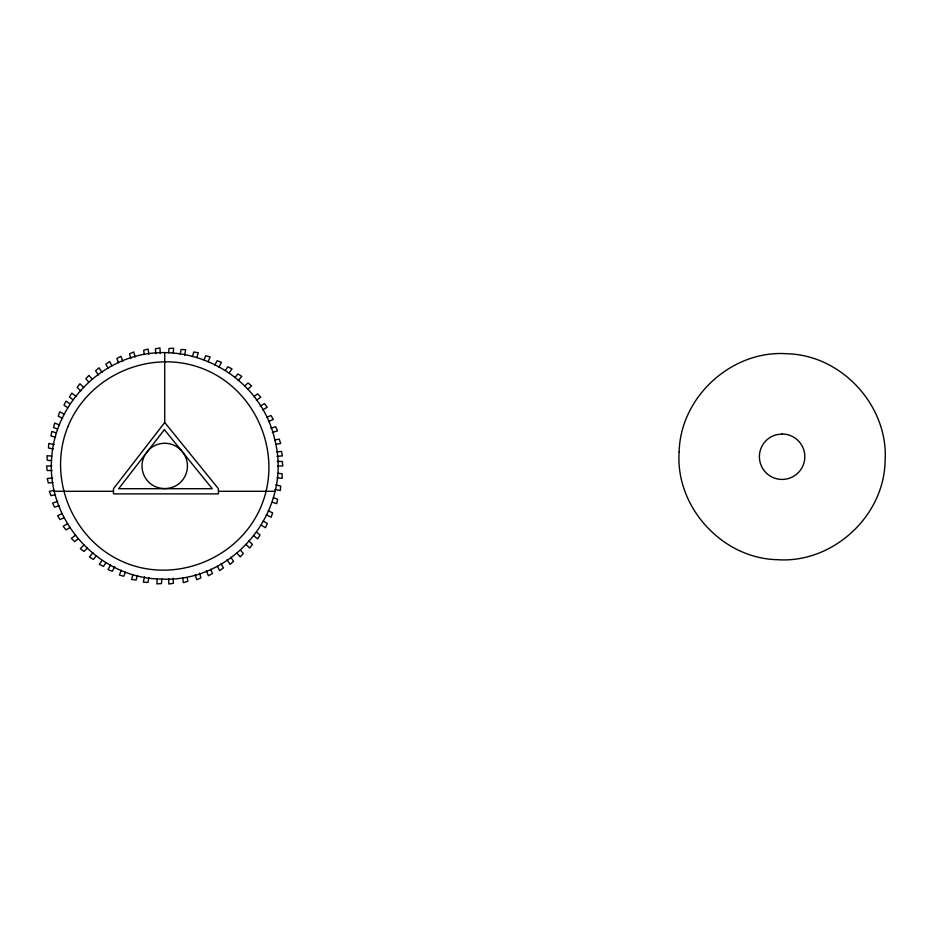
<?xml version="1.0" encoding="UTF-8"?>
<svg xmlns="http://www.w3.org/2000/svg" width="932" height="932" viewBox="0 0 932 932"><rect width="100%" height="100%" fill="white"/><g stroke="black" fill="none" stroke-linecap="round" stroke-linejoin="round"><path stroke-width="1.4" d="M157.217 579.273L156.902 583.863L161.481 583.572L161.784 579.075C234.188 582.78 293.021 509.967 274.858 439.951C261.939 381.025 200.811 343.186 142.281 354.638C92.641 364.855 53.602 409.835 51.493 460.641C47.742 522.141 100.039 578.854 161.784 579.075M168.692 352.832L169.018 348.44L173.597 348.184L173.247 352.89M180.237 354.265L181.076 349.5L185.654 349.721L184.676 355.139M148.852 577.642L147.99 582.418L143.411 582.185L144.402 576.768M137.458 575.405L136.107 580.077L131.575 579.378L132.996 574.531M192.4 356.653L193.763 352.005L198.283 352.715L196.862 357.527M204.003 359.822L205.716 355.733L210.131 356.921L208.092 361.826M121.381 570.151L119.331 575.056L123.758 576.244L125.459 572.155M114.659 566.866L112.283 571.269L108.007 569.615L110.593 564.874M214.803 365.111L217.191 360.707L221.466 362.362L218.88 367.103M73.069 399.758L69.434 397.044L71.776 393.094L75.993 396.403M101.879 560.598L99.363 564.384L103.475 566.4L105.992 562.613M225.451 370.319L227.909 366.765L231.986 368.862L229.249 372.823M96.346 555.775L93.316 559.445L89.437 557.01L92.92 552.793M164.731 422.499L113.483 488.706L113.483 493.89L218.426 493.89L218.426 488.706L164.731 422.499L164.731 353.123M234.759 377.623L237.94 373.918L241.772 376.423L238.173 380.606M87.445 548.016L83.938 551.476L80.327 548.645L84.02 545.034M244.557 386.163L248.04 382.935L251.558 385.871L247.994 389.168M253.819 396.636L257.663 393.875L260.797 397.218L256.347 400.399M75.539 535.178L71.391 538.393L74.653 541.62L78.078 538.952M70.273 527.337L65.986 529.9L63.155 526.3L67.745 523.574M260.179 406.107L264.478 403.638L267.251 407.272L262.719 409.87M62.025 513.672L57.586 515.722L60.032 519.602L63.877 517.819M267.065 417.187L270.979 415.509L273.321 419.447L268.544 421.497M59.275 505.633L54.569 507.206L52.576 503.082L57.807 501.358M270.839 428.207L275.604 426.693L277.526 430.864L272.307 432.483M55.512 494.647L50.911 495.661L49.361 491.362L54.033 490.325M274.858 439.951L279.25 439.1L280.707 443.446L276.14 444.331M276.653 451.845L281.452 451.426L282.443 455.899L276.967 456.365M52.67 477.965L47.264 478.547L48.348 482.997L52.984 482.496M52.157 470.52L47.194 470.532L46.6 465.988L51.854 465.988M277.305 461.457L282.268 461.445L282.874 465.988L277.62 465.988M54.033 491.292L113.483 491.292M218.426 491.292L274.532 491.292M51.901 456.121L47.054 455.69L47.252 460.268L51.493 460.641M278.062 473.328L282.105 473.759L282.221 478.337L277.188 477.801M53.31 448.944L48.487 448.024L48.767 443.446L54.184 444.494M275.779 484.966L280.649 485.98L280.287 490.547L274.905 489.405M55.582 437.364L51.004 435.966L51.761 431.446L56.468 432.891M273.274 497.723L277.585 499.168L276.699 503.664L272.4 502.22M59.438 424.934L54.673 423.07L53.578 427.532L57.434 429.035M268.206 510.759L272.622 512.868L271.189 517.213L266.214 514.825M62.642 418.386L58.203 416.115L59.753 411.804L64.634 414.321M263.197 521.011L267.333 523.528L265.469 527.71L261.193 525.1M69.853 403.661L65.997 401.133L64.005 405.257L67.85 407.773M256.475 532.149L260.04 534.933L257.698 538.882L253.481 535.574M248.832 540.909L252.444 544.37L249.718 548.051L245.85 544.323M80.769 390.927L77.17 387.456L79.896 383.774L83.752 387.502M92.093 379.114L88.959 375.363L85.861 378.73L88.575 381.98M240.642 550.299L243.31 553.515L240.2 556.882L237.043 553.084M98.326 374.932L95.577 370.843L99.013 367.814L102.089 372.404M230.821 557.266L233.559 561.379L230.111 564.384L227.059 559.794M108.124 368.338L105.899 364.132L109.638 361.488L111.91 365.798M221.187 563.744L223.4 567.949L219.649 570.582L217.389 566.283M122.861 361.29L120.869 356.304L116.873 358.54L118.55 362.758M210.725 569.277L212.414 573.518L208.419 575.755L206.426 570.757M199.541 573.11L200.916 577.91L196.699 579.716L195.254 574.578M130.853 358.552L129.536 353.752L133.765 351.981L135.152 357.084M187.169 577.339L187.81 581.323L183.418 582.64L182.625 577.654M148.829 354.195L148.095 349.034L143.679 350.269L144.285 354.498M155.702 353.717L155.481 348.731L159.989 347.951L160.211 353.414M173.189 578.294L173.375 583.292L168.855 584.049L168.669 578.597M180.796 449.923A22.718 22.718 0 0 1 180.796 482.054C172.257 490.71 157.217 490.71 148.666 482.054A22.718 22.718 0 0 1 145.066 454.63L148.712 449.9A22.694 22.694 0 0 1 180.796 449.935M679.148 451.764C675.106 506.717 722.067 558.408 777.16 559.678C832.101 563.72 883.804 516.759 885.062 461.666C889.105 406.713 842.155 355.022 787.062 353.752C732.109 349.71 680.418 396.671 679.148 451.764M68.071 426.274C46.612 478.314 72.929 541.329 125.016 562.648C177.057 584.108 240.072 557.802 261.403 505.703C282.862 453.663 256.545 390.648 204.458 369.328C152.417 347.869 89.402 374.175 68.071 426.274M164.37 429.664L118.667 488.706L212.251 488.706L164.37 429.664M782.111 433.997L776.228 434.766A22.718 22.718 0 0 0 764.706 471.312A22.718 22.718 0 0 0 802.697 466.315A22.718 22.718 0 0 0 782.111 433.997"/></g></svg>
